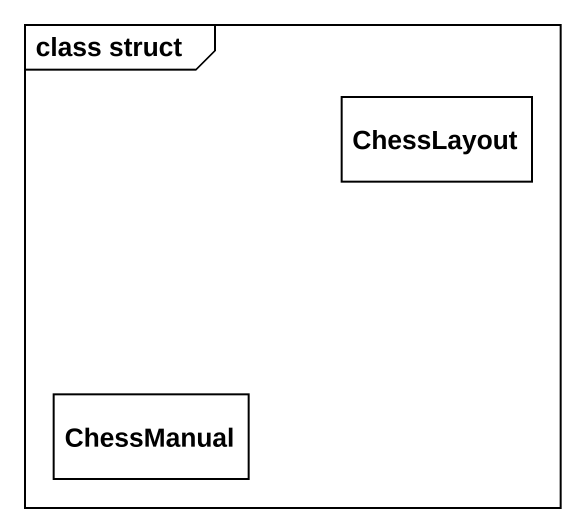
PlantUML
@startuml
mainframe class struct
hide circle
hide empty members
class ChessLayout
class ChessManual
@enduml
